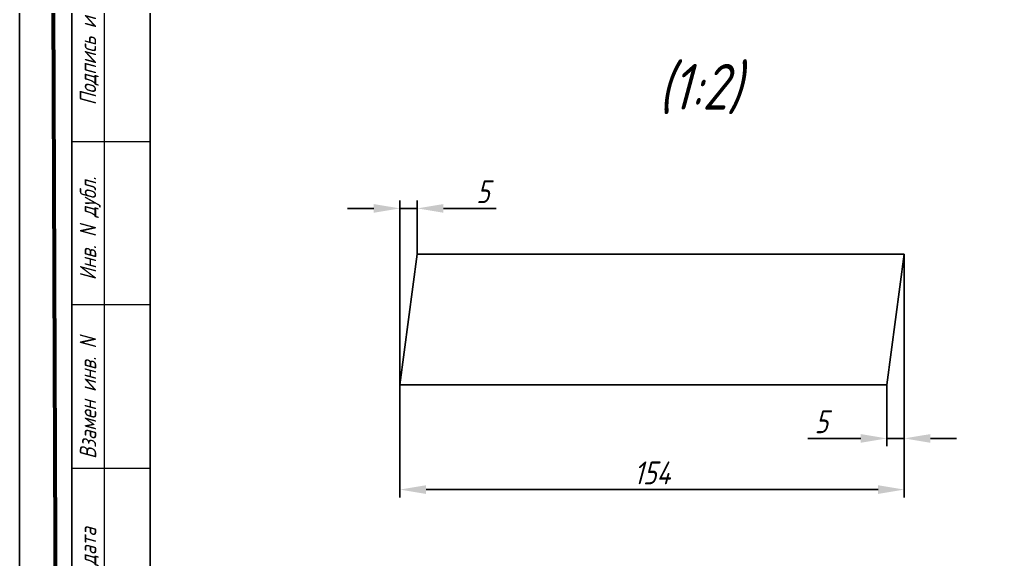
# Model space of a CAD drawing. Header units: millimetres. Extents: x -37166 to -34073, y -441 to 2979.
# Drawn here: x -36047 to -35898.3, y -42.6 to 40 of the extents above; entities that cross this region are included whole.
import ezdxf
from ezdxf.enums import TextEntityAlignment as Align

# ---------------------------------------------------------------- set-up
doc = ezdxf.new("R2010")
doc.units = ezdxf.units.MM
doc.header["$PDSIZE"] = -1
doc.linetypes.add('SLD-Сплошная', pattern=[0])
for name, color, linetype in [('Frame', 6, 'Continuous'), ('ОСНОВНАЯ_НАДПИСЬ', 7, 'SLD-Сплошная'), ('ЧЕРТЕЖ', 7, 'Continuous')]:
    doc.layers.add(name, color=color, linetype=linetype)
doc.styles.add('SLDTEXTSTYLE0', font='ГОСТ тип А наклонный.ttf')
doc.styles.get("Standard").update_dxf_attribs({"font": 'ГОСТ тип А наклонный.ttf'})
doc.styles.add('ГОСТ', font='ГОСТ тип А.ttf', dxfattribs={"oblique": 15})
doc.dimstyles.new('dim1', dxfattribs={"dimtxt": 3.5, "dimasz": 4, "dimexe": 1.2, "dimexo": 0, "dimgap": 0.8, "dimtad": 1, "dimdec": 0, "dimdsep": 46, "dimtxsty": 'Standard', "dimcen": 5, "dimadec": 0, "dimazin": 0, "dimtfac": 1, "dimtdec": 0, "dimtmove": 0, "dimatfit": 3, "dimfxl": 0, "dimtolj": 1, "dimtzin": 0, "dimarcsym": 0})

# ---------------------------------------------------------------- blocks, each defined once
blk = doc.blocks.new('stamp-side-22600')
at = {"layer": 'Frame'}
blk.add_line((-12, 0), (-12, 145), dxfattribs=at)
at = {"layer": 'Frame', "lineweight": 13}
for p, q in [((-12, 145), (0, 145)), ((-12, 110), (0, 110)), ((0, 85), (-12, 85)), ((-12, 60), (0, 60)), ((0, 25), (-12, 25)), ((0, 0), (-12, 0))]:
    blk.add_line(p, q, dxfattribs=at)
at = {"layer": 'Frame', "color": 7, "lineweight": 13}
blk.add_line((-7, 145), (-7, 0), dxfattribs=at)
at = {"color": 7, "lineweight": 13, "style": 'ГОСТ', "oblique": 15}
for s, p in [('Подпись и дата', (-8.25, 115.55)), ('Инв. N дубл.', (-8.25, 88.76)), ('Взамен инв. N', (-8.25, 61.42)), ('Подпись и дата', (-8.25, 30.25)), ('Инв. N подл.', (-8.25, 2.97))]:
    blk.add_text(s, height=2.5, rotation=90, dxfattribs=at).set_placement(p)
blk = doc.blocks.new('stamp-side-w22600')
blk.add_blockref('stamp-side-22600', (0, 0))
blk = doc.blocks.new('A4-vert-gost-02-Neptun')
at = {"layer": 'Frame', "color": 7}
blk.add_lwpolyline([(0, 0), (0, 297), (210, 297), (210, 0)], close=True, dxfattribs=at)
at = {"layer": 'Frame'}
blk.add_lwpolyline([(20, 5), (20, 292), (205, 292), (205, 5)], close=True, dxfattribs=at)
blk.add_blockref('stamp-side-w22600', (20, 5))
at = {"layer": 'ОСНОВНАЯ_НАДПИСЬ', "lineweight": 13, "style": 'SLDTEXTSTYLE0', "oblique": 7.5}
blk.add_attdef('PAGE', text='', height=3.5, dxfattribs=at).set_placement((199.52, 7.97), align=Align.CENTER)
at = {"layer": 'ЧЕРТЕЖ', "style": 'ГОСТ', "oblique": 15}
blk.add_attdef('НОМЕР ЧЕРТЕЖА', text='', height=5, rotation=180, dxfattribs=at).set_placement((58.02, 285.18), align=Align.MIDDLE_CENTER)
blk.add_attdef('Номер чертежа', text='', height=7, dxfattribs=at).set_placement((141.15, 13.28), align=Align.MIDDLE_CENTER)
blk = doc.blocks.new('*D7318')
at = {"color": 0, "lineweight": -2}
for p, q in [((-35911.5, 4.11), (-35911.5, -33.12)), ((-35988.73, -15.89), (-35988.73, -33.12)), ((-35984.73, -31.92), (-35915.5, -31.92))]:
    blk.add_line(p, q, dxfattribs=at)
at = {"color": 0}
for points in [[(-35984.73, -31.26), (-35984.73, -32.59), (-35988.73, -31.92)], [(-35915.5, -32.59), (-35915.5, -31.26), (-35911.5, -31.92)]]:
    blk.add_solid(points, dxfattribs=at)
at = {"layer": 'Defpoints', "color": 0}
for p in [(-35911.5, 4.11), (-35988.73, -15.89), (-35911.5, -31.92)]:
    blk.add_point(p, dxfattribs=at)
at = {"color": 0, "insert": (-35950.12, -29.37), "char_height": 3.5, "attachment_point": 5}
blk.add_mtext('\\A1;154', dxfattribs=at)
blk = doc.blocks.new('*D7319')
at = {"color": 0, "lineweight": -2}
for p, q in [((-35911.5, 4.11), (-35911.5, -25.29)), ((-35914.17, -15.89), (-35914.17, -25.29)), ((-35918.17, -24.09), (-35926.24, -24.09)), ((-35911.5, -24.09), (-35914.17, -24.09)), ((-35907.5, -24.09), (-35903.5, -24.09))]:
    blk.add_line(p, q, dxfattribs=at)
at = {"color": 0}
for points in [[(-35918.17, -24.76), (-35918.17, -23.43), (-35914.17, -24.09)], [(-35907.5, -23.43), (-35907.5, -24.76), (-35911.5, -24.09)]]:
    blk.add_solid(points, dxfattribs=at)
at = {"layer": 'Defpoints', "color": 0}
for p in [(-35911.5, 4.11), (-35914.17, -15.89), (-35914.17, -24.09)]:
    blk.add_point(p, dxfattribs=at)
at = {"color": 0, "insert": (-35924.21, -21.54), "char_height": 3.5, "attachment_point": 5}
blk.add_mtext('\\A1;5', dxfattribs=at)
blk = doc.blocks.new('*D7320')
at = {"color": 0, "lineweight": -2}
for p, q in [((-35988.73, -15.89), (-35988.73, 12.31)), ((-35986.06, 4.11), (-35986.06, 12.31)), ((-35992.73, 11.11), (-35996.73, 11.11)), ((-35988.73, 11.11), (-35986.06, 11.11)), ((-35982.06, 11.11), (-35974, 11.11))]:
    blk.add_line(p, q, dxfattribs=at)
at = {"color": 0}
for points in [[(-35992.73, 10.44), (-35992.73, 11.77), (-35988.73, 11.11)], [(-35982.06, 11.77), (-35982.06, 10.44), (-35986.06, 11.11)]]:
    blk.add_solid(points, dxfattribs=at)
at = {"layer": 'Defpoints', "color": 0}
for p in [(-35986.06, 11.11), (-35986.06, 4.11), (-35988.73, -15.89)]:
    blk.add_point(p, dxfattribs=at)
at = {"color": 0, "insert": (-35976.03, 13.66), "char_height": 3.5, "attachment_point": 5}
blk.add_mtext('\\A1;5', dxfattribs=at)

msp = doc.modelspace()

# ---------------------------------------------------------------- linework, layer by layer
at = {"color": 1}
for p, q in [((-35988.731, -15.893), (-35986.061, 4.107)), ((-35986.061, 4.107), (-35911.504, 4.107)), ((-35911.504, 4.107), (-35914.175, -15.893)), ((-35988.731, -15.893), (-35914.175, -15.893))]:
    msp.add_line(p, q, dxfattribs=at)

# ---------------------------------------------------------------- block references
at = {"color": 2, "lineweight": 100, "ltscale": 0.4}
msp.add_blockref('A4-vert-gost-02-Neptun', (-36046.989, -93.649), dxfattribs=at)

# ---------------------------------------------------------------- dimensions: what is measured, and where the dimension line sits
for base, p1, p2, picture, middle in [((-35986.061, 11.107), (-35988.731, -15.893), (-35986.061, 4.107), '*D7320', (-35976.031, 13.657)), ((-35911.504, -31.924), (-35988.731, -15.893), (-35911.504, 4.107), '*D7318', (-35950.118, -29.374)), ((-35914.175, -24.093), (-35911.504, 4.107), (-35914.175, -15.893), '*D7319', (-35924.205, -21.543))]:
    dim = msp.add_linear_dim(base=base, p1=p1, p2=p2, dimstyle='dim1', override={"dimlfac": 2, "dimtxsty": 'Standard', "dimsah": 1, "dimtolj": 1})
    dim.commit()
    dim.dimension.update_dxf_attribs({"geometry": picture, "text_midpoint": middle})

# ---------------------------------------------------------------- next in the draw order: texts
at = {"color": 7, "insert": (-35949.207, 25.528), "char_height": 7, "attachment_point": 7, "style": 'ГОСТ', "bg_fill": 2}
msp.add_mtext('{\\A1;(1:2)}', dxfattribs=at)

# ---------------------------------------------------------------- next in the draw order: linework, layer by layer
at = {"layer": 'Defpoints', "color": 2, "lineweight": 60}
msp.add_lwpolyline([(-35809.209, 54.967), (-35541.656, 51.863), (-35535.256, 207.415), (-36042.428, 206.794), (-36041.187, -122.186), (-35803.43, -125.29)], close=True, dxfattribs=at)

doc.saveas('drawing.dxf')
